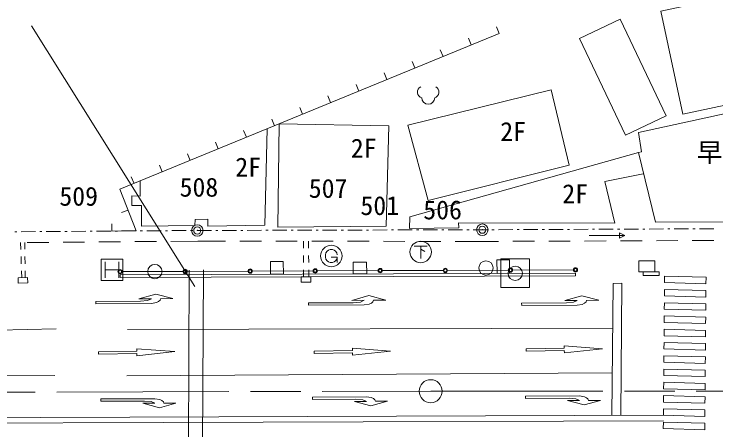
# Model space of a CAD drawing. Units: millimetres, scale not verified. Extents: x 40000 to 680000, y 20000 to 380000.
# Drawn here: x 340378 to 389276, y 267602 to 296548 of the extents above; entities that cross this region are included whole.
import ezdxf
from ezdxf.enums import TextEntityAlignment as Align

# ---------------------------------------------------------------- set-up
doc = ezdxf.new("R2010")
doc.units = ezdxf.units.MM
doc.header["$LTSCALE"] = 1000
doc.header["$PDMODE"] = 32
doc.header["$PDSIZE"] = 500
doc.linetypes.add('CHAIN', pattern=[18.5, 12, -1.5, 3.5, -1.5])
for name, color, linetype, lineweight in [('M-BGD', 7, 'Continuous', 13), ('M-BGD-EXST', 7, 'Continuous', 13), ('M-BMK', 2, 'CHAIN', 13), ('M-BMK-ROW', 30, 'Continuous', 13), ('M-BMK-SRVR', 3, 'Continuous', 13), ('M-STR-HTXT', 7, 'Continuous', 13), ('M-STR-STRC', 7, 'Continuous', 13)]:
    doc.layers.add(name, color=color, linetype=linetype, lineweight=lineweight)
doc.layers.add('M-BMK-HTXT', color=7, linetype='Continuous')
doc.styles.add('ＭＳ ゴシック', font='')
doc.styles.get('ＭＳ ゴシック').set_extended_font_data('MS Gothic')

msp = doc.modelspace()

# ---------------------------------------------------------------- linework, layer by layer
at = {"layer": 'M-BGD'}
for p, q in [((374175, 295204), (373985, 295667)), ((372218, 294401), (372029, 294863)), ((370262, 293597), (370072, 294060)), ((368305, 292794), (368115, 293256)), ((366348, 291990), (366158, 292453)), ((364391, 291187), (364201, 291649)), ((362434, 290383), (362244, 290846)), ((360477, 289580), (360287, 290042)), ((358521, 288776), (358331, 289239)), ((356564, 287973), (356374, 288436)), ((354607, 287170), (354417, 287632)), ((352650, 286366), (352460, 286829)), ((350693, 285563), (350503, 286025)), ((348736, 284759), (348546, 285222)), ((348324, 282907), (347858, 282725)), ((347187, 281444), (347184, 281944)), ((382556, 280946), (382558, 281321)), ((382558, 281321), (382932, 281132)), ((343796, 280667), (345296, 280678)), ((346296, 280686), (347795, 280698)), ((348795, 280706), (350295, 280718)), ((351295, 280726), (353180, 280741)), ((353180, 280741), (355112, 280739)), ((356112, 280738), (357612, 280737)), ((358612, 280736), (360112, 280735)), ((360543, 280735), (360545, 280248)), ((360894, 280735), (360898, 280249)), ((361112, 280734), (362612, 280733)), ((363612, 280732), (365112, 280731)), ((366112, 280730), (367612, 280729)), ((368612, 280728), (370112, 280727)), ((371112, 280727), (373043, 280725)), ((373043, 280725), (374129, 280729)), ((375129, 280733), (376629, 280739)), ((377629, 280742), (379129, 280748)), ((380129, 280752), (381629, 280757)), ((380432, 281142), (382932, 281132)), ((382932, 281132), (382556, 280946)), ((382629, 280761), (384129, 280767)), ((385129, 280771), (386629, 280776)), ((387629, 280780), (389129, 280786)), ((340832, 280643), (340849, 280169)), ((341137, 280646), (341138, 280174)), ((341296, 280647), (342796, 280659)), ((360546, 279748), (360547, 279248)), ((360902, 279749), (360905, 279249)), ((340865, 279670), (340882, 279170)), ((341140, 279674), (341142, 279174)), ((346455, 277992), (346455, 279492)), ((346455, 279492), (347955, 279492)), ((346736, 279304), (346736, 278179)), ((347674, 279304), (347674, 278179)), ((347955, 279492), (347955, 277992)), ((374292, 277505), (374292, 279505)), ((374292, 279505), (376292, 279505)), ((376292, 279505), (376292, 277505)), ((346736, 278742), (347674, 278742)), ((360548, 278748), (360549, 278261)), ((360909, 278749), (360913, 278263)), ((374805, 278727), (370573, 278710)), ((379337, 278745), (375105, 278728)), ((340899, 278670), (340915, 278196)), ((341144, 278674), (341146, 278202)), ((352147, 278636), (347915, 278619)), ((356679, 278654), (352447, 278637)), ((361210, 278672), (356979, 278655)), ((365742, 278690), (361510, 278673)), ((370273, 278708), (366042, 278691)), ((347955, 277992), (346455, 277992)), ((376292, 277505), (374292, 277505))]:
    msp.add_line(p, q, dxfattribs=at)
for points in [[(385440, 296741), (402486, 300393), (404223, 293241), (386973, 289584)], [(382597, 296194), (385810, 289466), (382986, 288117), (379773, 294845)], [(383889, 288307), (404958, 292890), (405041, 292440), (404681, 292315), (405502, 288543), (401015, 282104), (385068, 282062), (383871, 286905), (384088, 286966)], [(367815, 288817), (377786, 291263), (379048, 286029), (369233, 283567)], [(358849, 288912), (366490, 288772), (366294, 281777), (358749, 281716)], [(358242, 278436), (359140, 278440), (359137, 279320), (358238, 279316)], [(363997, 278459), (364945, 278463), (364941, 279286), (363993, 279282)], [(374025, 278500), (374893, 278503), (374889, 279436), (374021, 279433)], [(385015, 278597), (383899, 278597), (383899, 279368), (385015, 279368)], [(347767, 278210), (379488, 278337), (379488, 278521), (347766, 278394)], [(360383, 278260), (361054, 278263), (361056, 277879), (360385, 277877)], [(384198, 278597), (385314, 278597), (385314, 278347), (384198, 278347)], [(340657, 278189), (341322, 278207), (341332, 277847), (340667, 277829)]]:
    msp.add_lwpolyline(points, close=True, dxfattribs=at)
for points in [[(374175, 295204), (347758, 284358), (348890, 281456), (347187, 281444)], [(358006, 288565), (357860, 281852), (353867, 281796), (353874, 282270), (352993, 282255), (352975, 281821), (349262, 281793), (349248, 283213), (348592, 283216), (348586, 283890), (349162, 283866), (349174, 284939)], [(384204, 285435), (381539, 284898), (382224, 281993), (371351, 282024), (371370, 281658), (367931, 281626), (367950, 282443), (383871, 286905)]]:
    msp.add_lwpolyline(points, dxfattribs=at)
for centre, radius in [((373256, 278874), 500), ((347765, 278618), 150), ((347765, 278618), 120), ((350189, 278628), 500), ((352297, 278636), 150), ((352297, 278636), 120), ((352297, 278636), 100), ((356829, 278655), 150), ((356829, 278655), 120), ((356829, 278655), 100), ((361360, 278673), 150), ((361360, 278673), 120), ((361360, 278673), 100), ((365892, 278691), 150), ((365892, 278691), 120), ((365892, 278691), 100), ((370423, 278709), 150), ((370423, 278709), 120), ((370423, 278709), 100), ((375292, 278505), 500), ((374955, 278727), 150), ((374955, 278727), 120), ((374955, 278727), 100), ((379487, 278745), 150), ((379487, 278745), 120), ((379487, 278745), 100), ((347765, 278618), 100)]:
    msp.add_circle(centre, radius, dxfattribs=at)
for centre, radius, start, end in [((368883, 291113), 402, 116.087, 255.3342), ((369580, 291113), 402, 284.6658, 63.913), ((369232, 290724), 450, 180, 0)]:
    msp.add_arc(centre, radius, start, end, dxfattribs=at)
at = {"layer": 'M-BGD-EXST'}
for p, q in [((368257, 280403), (369157, 280403)), ((368707, 280403), (368707, 279541)), ((362106, 279934), (362068, 279784)), ((362068, 279784), (362068, 279634)), ((362181, 280047), (362106, 279934)), ((362293, 280122), (362181, 280047)), ((362406, 280159), (362293, 280122)), ((362556, 280159), (362406, 280159)), ((362668, 280122), (362556, 280159)), ((362781, 280047), (362668, 280122)), ((362856, 279934), (362781, 280047)), ((362893, 279784), (362856, 279934)), ((368707, 280178), (369007, 280028)), ((362068, 279634), (362106, 279484)), ((362106, 279484), (362181, 279372)), ((362181, 279372), (362293, 279297)), ((362293, 279297), (362406, 279259)), ((362406, 279259), (362556, 279259)), ((362481, 279634), (362893, 279634)), ((362556, 279259), (362668, 279297)), ((362668, 279297), (362781, 279372)), ((362781, 279372), (362856, 279484)), ((362856, 279484), (362893, 279634)), ((362893, 279634), (362893, 279259))]:
    msp.add_line(p, q, dxfattribs=at)
for centre in [(368707, 279991), (362481, 279709)]:
    msp.add_circle(centre, 750, dxfattribs=at)
at = {"layer": 'M-BMK'}
msp.add_lwpolyline([(169310, 269379), (269349, 270075), (369405, 270299), (406815, 270298), (413439, 270300), (416919, 270118), (424638, 269822), (439411, 269246), (455175, 268553), (469337, 268024), (480908, 267470), (498774, 266755), (523303, 265730), (545040, 264862), (558329, 264286), (569318, 263850)], dxfattribs=at)
at = {"layer": 'M-BMK-ROW'}
for p, q in [((340425, 281397), (340575, 281398)), ((340875, 281400), (341875, 281407)), ((342175, 281409), (342325, 281410)), ((342625, 281412), (343625, 281419)), ((343925, 281421), (344075, 281422)), ((344375, 281424), (345375, 281431)), ((345675, 281433), (345825, 281434)), ((346125, 281436), (347125, 281443)), ((347425, 281445), (347575, 281446)), ((347875, 281449), (348875, 281455)), ((349175, 281457), (349325, 281459)), ((349625, 281461), (350625, 281467)), ((350925, 281470), (351075, 281471)), ((351375, 281473), (352375, 281480)), ((352675, 281482), (352825, 281483)), ((353125, 281485), (353145, 281485)), ((353145, 281485), (354125, 281487)), ((354425, 281488), (354575, 281489)), ((354875, 281489), (355875, 281492)), ((356175, 281493), (356325, 281493)), ((356625, 281494), (357625, 281496)), ((357925, 281497), (358075, 281498)), ((358375, 281498), (359375, 281501)), ((359675, 281502), (359825, 281502)), ((360125, 281503), (361125, 281505)), ((361425, 281506), (361575, 281507)), ((361874, 281507), (362874, 281510)), ((363174, 281511), (363324, 281511)), ((363624, 281512), (364624, 281515)), ((364924, 281515), (365074, 281516)), ((365374, 281516), (366374, 281519)), ((366674, 281520), (366824, 281520)), ((367124, 281521), (368124, 281524)), ((368424, 281524), (368574, 281525)), ((368874, 281526), (369874, 281528)), ((370174, 281529), (370324, 281529)), ((370624, 281530), (371624, 281533)), ((371924, 281533), (372074, 281534)), ((372374, 281535), (373002, 281536)), ((373002, 281536), (373374, 281538)), ((373674, 281539), (373824, 281540)), ((374124, 281541), (375124, 281545)), ((375424, 281547), (375574, 281547)), ((375874, 281549), (376874, 281553)), ((377174, 281554), (377324, 281555)), ((377624, 281556), (378624, 281561)), ((378924, 281562), (379074, 281563)), ((379374, 281564), (380374, 281568)), ((380674, 281569), (380824, 281570)), ((381124, 281571), (382124, 281576)), ((382424, 281577), (382574, 281578)), ((382874, 281579), (383874, 281583)), ((384174, 281585), (384324, 281585)), ((384624, 281587), (385624, 281591)), ((385924, 281592), (386074, 281593)), ((386374, 281594), (387374, 281599)), ((387674, 281600), (387824, 281601)), ((388124, 281602), (389124, 281606))]:
    msp.add_line(p, q, dxfattribs=at)
for centre in [(353145, 281485), (373002, 281536)]:
    msp.add_circle(centre, 400, dxfattribs=at)
for p in [(353145, 281485), (373002, 281536)]:
    msp.add_point(p, dxfattribs=at)
at = {"layer": 'M-BMK-SRVR'}
msp.add_circle((369405, 270299), 800, dxfattribs=at)
at = {"layer": 'M-STR-HTXT'}
for p, q in [((352981, 277577), (341589, 295729)), ((353491, 261307), (353576, 278743)), ((352499, 261285), (352585, 278721))]:
    msp.add_line(p, q, dxfattribs=at)
at = {"layer": 'M-STR-STRC'}
for p, q in [((350264, 277056), (349083, 276726)), ((351450, 276741), (350264, 277056)), ((365084, 276950), (363902, 276620)), ((366269, 276635), (365084, 276950)), ((379934, 276938), (378753, 276608)), ((381120, 276623), (379934, 276938)), ((346071, 276545), (349191, 276565)), ((346071, 276545), (346072, 276384)), ((346072, 276384), (349945, 276408)), ((349943, 276731), (349083, 276726)), ((349684, 276607), (349191, 276565)), ((349943, 276731), (349684, 276607)), ((350294, 276462), (349945, 276408)), ((350452, 276535), (350294, 276462)), ((350554, 276629), (350452, 276535)), ((350589, 276735), (350554, 276629)), ((351450, 276741), (350589, 276735)), ((360891, 276440), (364011, 276459)), ((360891, 276440), (360892, 276278)), ((360892, 276278), (364765, 276303)), ((364763, 276626), (363902, 276620)), ((364504, 276502), (364011, 276459)), ((364763, 276626), (364504, 276502)), ((365114, 276356), (364765, 276303)), ((365272, 276429), (365114, 276356)), ((365374, 276524), (365272, 276429)), ((365409, 276630), (365374, 276524)), ((366269, 276635), (365409, 276630)), ((375741, 276428), (378862, 276447)), ((375741, 276428), (375742, 276266)), ((375742, 276266), (379616, 276291)), ((379614, 276614), (378753, 276608)), ((379354, 276490), (378862, 276447)), ((379614, 276614), (379354, 276490)), ((379964, 276344), (379616, 276291)), ((380122, 276417), (379964, 276344)), ((380224, 276512), (380122, 276417)), ((380259, 276618), (380224, 276512)), ((381120, 276623), (380259, 276618)), ((338444, 274538), (343308, 274634)), ((348277, 274592), (382079, 274683)), ((381369, 273253), (378707, 273448)), ((378707, 273448), (378710, 273288)), ((346268, 273042), (348926, 273086)), ((346268, 273042), (346270, 272882)), ((346270, 272882), (348929, 272927)), ((351586, 273051), (348923, 273246)), ((348923, 273246), (348926, 273086)), ((348929, 272927), (348931, 272767)), ((348931, 272767), (351586, 273051)), ((361291, 273085), (363950, 273130)), ((361291, 273085), (361294, 272926)), ((361294, 272926), (363952, 272970)), ((366610, 273095), (363947, 273289)), ((363947, 273289), (363950, 273130)), ((363952, 272970), (363955, 272811)), ((363955, 272811), (366610, 273095)), ((376051, 273243), (378710, 273288)), ((376051, 273243), (376054, 273084)), ((376054, 273084), (378712, 273129)), ((378712, 273129), (378715, 272969)), ((378715, 272969), (381369, 273253)), ((338508, 271360), (343213, 271392)), ((382053, 271582), (348234, 271379)), ((376012, 269948), (379770, 269965)), ((376013, 269792), (376012, 269948)), ((380108, 269917), (379770, 269965)), ((346433, 269759), (350191, 269776)), ((346434, 269602), (346433, 269759)), ((346434, 269602), (349461, 269616)), ((350192, 269463), (349357, 269459)), ((350507, 269151), (349357, 269459)), ((349939, 269580), (349461, 269616)), ((350192, 269463), (349939, 269580)), ((350530, 269728), (350191, 269776)), ((351654, 269469), (350507, 269151)), ((350684, 269659), (350530, 269728)), ((350784, 269568), (350684, 269659)), ((350819, 269466), (350784, 269568)), ((351654, 269469), (350819, 269466)), ((361165, 269887), (364923, 269904)), ((361166, 269730), (361165, 269887)), ((361166, 269730), (364193, 269744)), ((364924, 269591), (364089, 269587)), ((365239, 269279), (364089, 269587)), ((364671, 269708), (364193, 269744)), ((364924, 269591), (364671, 269708)), ((365261, 269856), (364923, 269904)), ((366385, 269597), (365239, 269279)), ((365415, 269787), (365261, 269856)), ((365515, 269696), (365415, 269787)), ((365550, 269594), (365515, 269696)), ((366385, 269597), (365550, 269594)), ((376013, 269792), (379040, 269805)), ((379771, 269652), (378936, 269648)), ((380086, 269340), (378936, 269648)), ((379518, 269769), (379040, 269805)), ((379771, 269652), (379518, 269769)), ((381232, 269659), (380086, 269340)), ((380262, 269848), (380108, 269917)), ((380362, 269757), (380262, 269848)), ((380397, 269655), (380362, 269757)), ((381232, 269659), (380397, 269655))]:
    msp.add_line(p, q, dxfattribs=at)
for points in [[(385696, 278304), (388585, 278226), (388581, 277776), (385692, 277854)], [(385688, 277381), (388577, 277303), (388573, 276853), (385684, 276931)], [(385680, 276458), (388569, 276379), (388566, 275929), (385677, 276008)], [(385673, 275534), (388562, 275456), (388558, 275006), (385669, 275084)], [(385665, 274611), (388554, 274533), (388550, 274083), (385661, 274161)], [(385657, 273688), (388547, 273610), (388543, 273159), (385654, 273238)], [(385650, 272765), (388539, 272686), (388535, 272236), (385646, 272314)], [(385642, 271841), (388531, 271763), (388528, 271313), (385638, 271391)], [(385634, 270918), (388524, 270840), (388520, 270390), (385631, 270468)], [(385627, 269995), (388516, 269916), (388512, 269466), (385623, 269545)], [(385619, 269071), (388508, 268993), (388505, 268543), (385615, 268621)], [(385612, 268148), (388501, 268070), (388497, 267620), (385608, 267698)]]:
    msp.add_lwpolyline(points, close=True, dxfattribs=at)
for points in [[(382029, 268608), (382104, 277793), (382709, 277807), (382638, 268611)], [(309978, 270166), (325853, 268774), (329830, 268422), (385615, 268621)], [(309539, 269711), (325820, 268397), (329814, 268043), (385617, 268243)]]:
    msp.add_lwpolyline(points, dxfattribs=at)

# ---------------------------------------------------------------- texts
at = {"layer": 'M-BGD', "style": 'ＭＳ ゴシック'}
for s, p in [('2F', (375147, 288372)), ('2F', (364737, 287215)), ('早間田ビル', (392439, 286917)), ('2F', (356692, 285900)), ('2F', (379470, 284043))]:
    msp.add_text(s, height=1320, dxfattribs=at).set_placement(p, align=Align.MIDDLE_CENTER)
at = {"layer": 'M-BMK-HTXT', "style": 'ＭＳ ゴシック'}
for s, p in [('508', (353258, 283442)), ('507', (362257, 283360)), ('509', (344881, 282811)), ('501', (365855, 282161)), ('506', (370233, 281865))]:
    msp.add_text(s, height=1320, dxfattribs=at).set_placement(p, align=Align.BOTTOM_CENTER)

doc.saveas('drawing.dxf')
